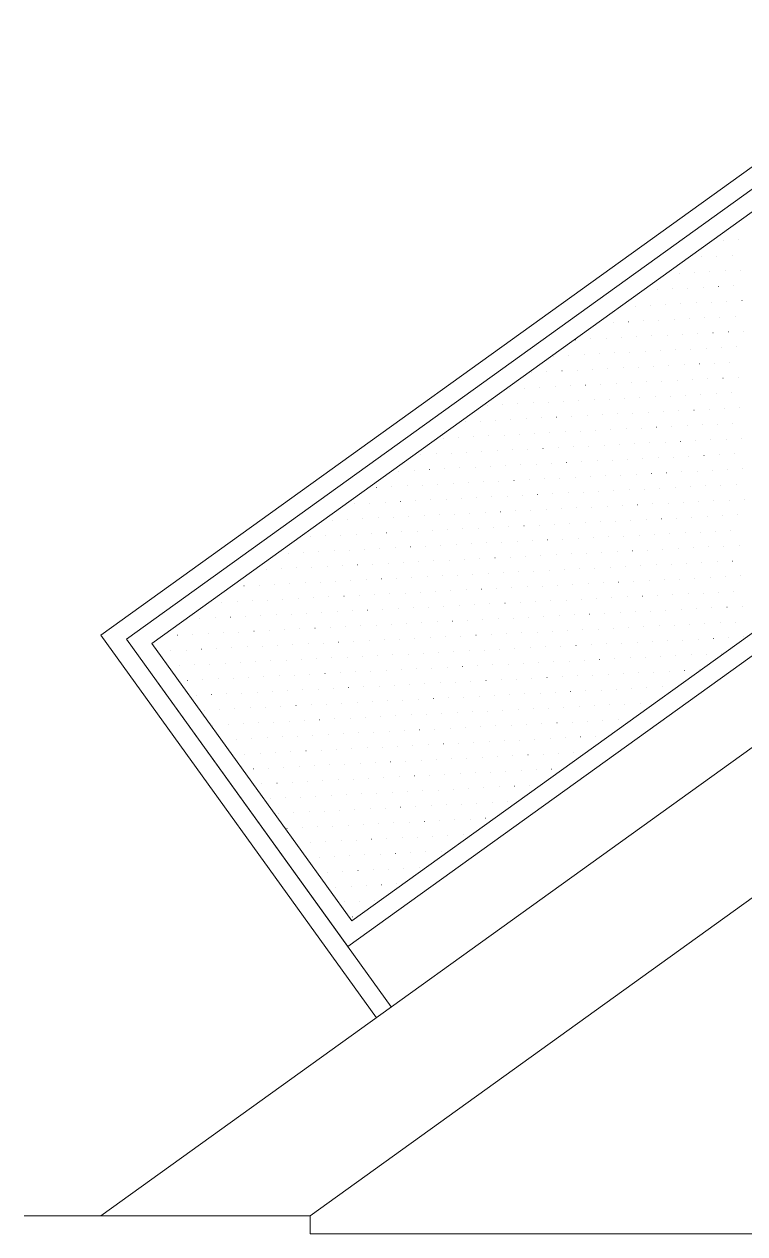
# Model space of a CAD drawing. Header units: centimetres. Extents: x -16179 to 12840, y -10704 to 3856.
# Drawn here: x 4651.5 to 4769.4, y -10021 to -9823 of the extents above; entities that cross this region are included whole.
import ezdxf

# ---------------------------------------------------------------- set-up
doc = ezdxf.new("R2010")
doc.units = ezdxf.units.CM
doc.header["$MEASUREMENT"] = 0
doc.layers.add('AA - pareti sezionate_Num_Penna__7_Num_Penna__7_Num_Penna__7_Num_Penna__7_Num_Penna__7_Num_Penna__7_Num_Penna__7_Num_Penna__7_Num_Penna__7_Num_Penna__7', color=7, linetype='Continuous', lineweight=18)
doc.layers.add('AA- arredo_Num_Penna__8_Num_Penna__8_Num_Penna__8_Num_Penna__8_Num_Penna__8_Num_Penna__8_Num_Penna__8_Num_Penna__8_Num_Penna__8_Num_Penna__8', color=8, linetype='Continuous', lineweight=18)

msp = doc.modelspace()

# ---------------------------------------------------------------- linework, layer by layer
at = {"layer": 'AA - pareti sezionate_Num_Penna__7_Num_Penna__7_Num_Penna__7_Num_Penna__7_Num_Penna__7_Num_Penna__7_Num_Penna__7_Num_Penna__7_Num_Penna__7_Num_Penna__7', "color": 7, "linetype": 'Continuous', "lineweight": 18}
for p, q in [((4698.25, -10018.08), (4651.48, -10018.08)), ((4698.25, -10018.08), (4698.25, -10021.02)), ((4698.25, -10021.02), (5014.02, -10021.02))]:
    msp.add_line(p, q, dxfattribs=at)
at = {"layer": 'AA- arredo_Num_Penna__8_Num_Penna__8_Num_Penna__8_Num_Penna__8_Num_Penna__8_Num_Penna__8_Num_Penna__8_Num_Penna__8_Num_Penna__8_Num_Penna__8', "color": 8, "linetype": 'Continuous', "lineweight": 18}
for p, q in [((5014.02, -9766.08), (4664.02, -10018.08)), ((4882.02, -9766.08), (4664.02, -9922.98)), ((4887.16, -9766.08), (4668.21, -9923.66)), ((5014.02, -9790.73), (4698.25, -10018.08)), ((4808.09, -9822.99), (4668.21, -9923.66)), ((4807.41, -9827.17), (4672.39, -9924.35)), ((4765.92, -9858.37), (4765.92, -9858.37)), ((4768.41, -9858.25), (4768.42, -9858.25)), ((4762.3, -9861.06), (4762.3, -9861.06)), ((4764.8, -9860.93), (4764.8, -9860.93)), ((4767.29, -9860.81), (4767.3, -9860.81)), ((4758.68, -9863.75), (4758.69, -9863.75)), ((4761.18, -9863.62), (4761.18, -9863.62)), ((4763.67, -9863.49), (4763.68, -9863.49)), ((4766.17, -9863.37), (4766.18, -9863.37)), ((4768.67, -9863.24), (4768.67, -9863.24)), ((4755.06, -9866.44), (4755.07, -9866.44)), ((4757.56, -9866.31), (4757.57, -9866.31)), ((4760.06, -9866.18), (4760.06, -9866.18)), ((4762.55, -9866.05), (4762.56, -9866.05)), ((4765.05, -9865.93), (4765.06, -9865.93)), ((4767.55, -9865.8), (4767.55, -9865.8)), ((4763.93, -9868.49), (4763.93, -9868.49)), ((4766.43, -9868.36), (4766.43, -9868.36)), ((4768.92, -9868.23), (4768.93, -9868.23)), ((4748.95, -9869.25), (4748.95, -9869.25)), ((4751.45, -9869.12), (4751.45, -9869.12)), ((4753.94, -9869), (4753.95, -9869)), ((4756.44, -9868.87), (4756.44, -9868.87)), ((4758.94, -9868.74), (4758.94, -9868.74)), ((4761.43, -9868.61), (4761.44, -9868.61)), ((4745.33, -9871.94), (4745.34, -9871.94)), ((4747.83, -9871.81), (4747.83, -9871.81)), ((4750.32, -9871.68), (4750.33, -9871.68)), ((4752.82, -9871.56), (4752.83, -9871.56)), ((4755.32, -9871.43), (4755.32, -9871.43)), ((4757.81, -9871.3), (4757.82, -9871.3)), ((4760.31, -9871.17), (4760.32, -9871.17)), ((4762.81, -9871.05), (4762.81, -9871.05)), ((4765.3, -9870.92), (4765.31, -9870.92)), ((4767.8, -9870.79), (4767.81, -9870.79)), ((4704.42, -9973.99), (4844.31, -9873.31)), ((4705.11, -9969.8), (4840.12, -9872.62)), ((4744.21, -9874.5), (4744.21, -9874.5)), ((4746.71, -9874.37), (4746.71, -9874.37)), ((4749.2, -9874.24), (4749.21, -9874.24)), ((4751.7, -9874.12), (4751.7, -9874.12)), ((4754.2, -9873.99), (4754.2, -9873.99)), ((4756.69, -9873.86), (4756.7, -9873.86)), ((4759.19, -9873.73), (4759.2, -9873.73)), ((4761.69, -9873.61), (4761.69, -9873.61)), ((4764.18, -9873.48), (4764.19, -9873.48)), ((4766.68, -9873.35), (4766.69, -9873.35)), ((4769.18, -9873.23), (4769.18, -9873.23)), ((4741.71, -9874.63), (4741.72, -9874.63)), ((4755.57, -9876.42), (4755.58, -9876.42)), ((4758.07, -9876.3), (4758.07, -9876.3)), ((4760.57, -9876.17), (4760.57, -9876.17)), ((4763.06, -9876.04), (4763.07, -9876.04)), ((4765.56, -9875.91), (4765.56, -9875.91)), ((4768.06, -9875.79), (4768.06, -9875.79)), ((4738.09, -9877.31), (4738.1, -9877.31)), ((4740.59, -9877.19), (4740.6, -9877.19)), ((4743.09, -9877.06), (4743.09, -9877.06)), ((4745.59, -9876.93), (4745.59, -9876.93)), ((4748.08, -9876.8), (4748.09, -9876.8)), ((4750.58, -9876.68), (4750.58, -9876.68)), ((4753.08, -9876.55), (4753.08, -9876.55)), ((4766.93, -9878.35), (4766.94, -9878.35)), ((4734.48, -9880), (4734.48, -9880)), ((4736.97, -9879.87), (4736.98, -9879.87)), ((4739.47, -9879.75), (4739.48, -9879.75)), ((4741.97, -9879.62), (4741.97, -9879.62)), ((4744.46, -9879.49), (4744.47, -9879.49)), ((4746.96, -9879.36), (4746.97, -9879.36)), ((4749.46, -9879.24), (4749.46, -9879.24)), ((4751.95, -9879.11), (4751.96, -9879.11)), ((4754.45, -9878.98), (4754.46, -9878.98)), ((4756.95, -9878.86), (4756.95, -9878.86)), ((4759.44, -9878.73), (4759.45, -9878.73)), ((4761.94, -9878.6), (4761.95, -9878.6)), ((4764.44, -9878.47), (4764.44, -9878.47)), ((4738.35, -9882.31), (4738.35, -9882.31)), ((4740.85, -9882.18), (4740.85, -9882.18)), ((4743.34, -9882.05), (4743.35, -9882.05)), ((4745.84, -9881.92), (4745.84, -9881.92)), ((4748.34, -9881.8), (4748.34, -9881.8)), ((4750.83, -9881.67), (4750.84, -9881.67)), ((4753.33, -9881.54), (4753.33, -9881.54)), ((4755.83, -9881.42), (4755.83, -9881.42)), ((4758.32, -9881.29), (4758.33, -9881.29)), ((4760.82, -9881.16), (4760.83, -9881.16)), ((4763.32, -9881.03), (4763.32, -9881.03)), ((4765.81, -9880.91), (4765.82, -9880.91)), ((4768.31, -9880.78), (4768.32, -9880.78)), ((4730.86, -9882.69), (4730.86, -9882.69)), ((4733.36, -9882.56), (4733.36, -9882.56)), ((4735.85, -9882.43), (4735.86, -9882.43)), ((4747.22, -9884.36), (4747.22, -9884.36)), ((4749.71, -9884.23), (4749.72, -9884.23)), ((4752.21, -9884.1), (4752.21, -9884.1)), ((4754.71, -9883.98), (4754.71, -9883.98)), ((4757.2, -9883.85), (4757.21, -9883.85)), ((4759.7, -9883.72), (4759.7, -9883.72)), ((4762.2, -9883.59), (4762.2, -9883.59)), ((4764.69, -9883.47), (4764.7, -9883.47)), ((4767.19, -9883.34), (4767.19, -9883.34)), ((4727.24, -9885.38), (4727.25, -9885.38)), ((4729.74, -9885.25), (4729.74, -9885.25)), ((4732.23, -9885.12), (4732.24, -9885.12)), ((4734.73, -9884.99), (4734.74, -9884.99)), ((4737.23, -9884.87), (4737.23, -9884.87)), ((4739.73, -9884.74), (4739.73, -9884.74)), ((4742.22, -9884.61), (4742.23, -9884.61)), ((4744.72, -9884.49), (4744.72, -9884.49)), ((4758.58, -9886.28), (4758.58, -9886.28)), ((4761.07, -9886.16), (4761.08, -9886.16)), ((4763.57, -9886.03), (4763.58, -9886.03)), ((4766.07, -9885.9), (4766.07, -9885.9)), ((4768.56, -9885.77), (4768.57, -9885.77)), ((4723.62, -9888.06), (4723.63, -9888.06)), ((4726.12, -9887.94), (4726.13, -9887.94)), ((4728.62, -9887.81), (4728.62, -9887.81)), ((4731.11, -9887.68), (4731.12, -9887.68)), ((4733.61, -9887.55), (4733.62, -9887.55)), ((4736.11, -9887.43), (4736.11, -9887.43)), ((4738.6, -9887.3), (4738.61, -9887.3)), ((4741.1, -9887.17), (4741.11, -9887.17)), ((4743.6, -9887.05), (4743.6, -9887.05)), ((4746.09, -9886.92), (4746.1, -9886.92)), ((4748.59, -9886.79), (4748.6, -9886.79)), ((4751.09, -9886.66), (4751.09, -9886.66)), ((4753.58, -9886.54), (4753.59, -9886.54)), ((4756.08, -9886.41), (4756.09, -9886.41)), ((4767.44, -9888.33), (4767.45, -9888.33)), ((4729.99, -9890.24), (4730, -9890.24)), ((4732.49, -9890.11), (4732.49, -9890.11)), ((4734.99, -9889.99), (4734.99, -9889.99)), ((4737.48, -9889.86), (4737.49, -9889.86)), ((4739.98, -9889.73), (4739.98, -9889.73)), ((4742.48, -9889.61), (4742.48, -9889.61)), ((4744.97, -9889.48), (4744.98, -9889.48)), ((4747.47, -9889.35), (4747.47, -9889.35)), ((4749.97, -9889.22), (4749.97, -9889.22)), ((4752.46, -9889.1), (4752.47, -9889.1)), ((4754.96, -9888.97), (4754.97, -9888.97)), ((4757.46, -9888.84), (4757.46, -9888.84)), ((4759.95, -9888.72), (4759.96, -9888.72)), ((4762.45, -9888.59), (4762.46, -9888.59)), ((4764.95, -9888.46), (4764.95, -9888.46)), ((4720.01, -9890.75), (4720.01, -9890.75)), ((4722.5, -9890.62), (4722.51, -9890.62)), ((4725, -9890.5), (4725, -9890.5)), ((4727.5, -9890.37), (4727.5, -9890.37)), ((4738.86, -9892.29), (4738.86, -9892.29)), ((4741.36, -9892.17), (4741.36, -9892.17)), ((4743.85, -9892.04), (4743.86, -9892.04)), ((4746.35, -9891.91), (4746.35, -9891.91)), ((4748.85, -9891.78), (4748.85, -9891.78)), ((4751.34, -9891.66), (4751.35, -9891.66)), ((4753.84, -9891.53), (4753.84, -9891.53)), ((4756.34, -9891.4), (4756.34, -9891.4)), ((4758.83, -9891.28), (4758.84, -9891.28)), ((4761.33, -9891.15), (4761.33, -9891.15)), ((4763.83, -9891.02), (4763.83, -9891.02)), ((4766.32, -9890.89), (4766.33, -9890.89)), ((4768.82, -9890.77), (4768.82, -9890.77)), ((4716.39, -9893.44), (4716.39, -9893.44)), ((4718.88, -9893.31), (4718.89, -9893.31)), ((4721.38, -9893.18), (4721.39, -9893.18)), ((4723.88, -9893.06), (4723.88, -9893.06)), ((4726.37, -9892.93), (4726.38, -9892.93)), ((4728.87, -9892.8), (4728.88, -9892.8)), ((4731.37, -9892.68), (4731.37, -9892.68)), ((4733.86, -9892.55), (4733.87, -9892.55)), ((4736.36, -9892.42), (4736.37, -9892.42)), ((4750.22, -9894.22), (4750.23, -9894.22)), ((4752.72, -9894.09), (4752.72, -9894.09)), ((4755.21, -9893.96), (4755.22, -9893.96)), ((4757.71, -9893.84), (4757.72, -9893.84)), ((4760.21, -9893.71), (4760.21, -9893.71)), ((4762.7, -9893.58), (4762.71, -9893.58)), ((4765.2, -9893.45), (4765.21, -9893.45)), ((4767.7, -9893.33), (4767.7, -9893.33)), ((4712.77, -9896.13), (4712.77, -9896.13)), ((4715.27, -9896), (4715.27, -9896)), ((4717.76, -9895.87), (4717.77, -9895.87)), ((4720.26, -9895.74), (4720.26, -9895.74)), ((4722.76, -9895.62), (4722.76, -9895.62)), ((4725.25, -9895.49), (4725.26, -9895.49)), ((4727.75, -9895.36), (4727.76, -9895.36)), ((4730.25, -9895.24), (4730.25, -9895.24)), ((4732.74, -9895.11), (4732.75, -9895.11)), ((4735.24, -9894.98), (4735.25, -9894.98)), ((4737.74, -9894.85), (4737.74, -9894.85)), ((4740.23, -9894.73), (4740.24, -9894.73)), ((4742.73, -9894.6), (4742.74, -9894.6)), ((4745.23, -9894.47), (4745.23, -9894.47)), ((4747.72, -9894.35), (4747.73, -9894.35)), ((4759.09, -9896.27), (4759.09, -9896.27)), ((4761.58, -9896.14), (4761.59, -9896.14)), ((4764.08, -9896.02), (4764.09, -9896.02)), ((4766.58, -9895.89), (4766.58, -9895.89)), ((4769.07, -9895.76), (4769.08, -9895.76)), ((4721.64, -9898.18), (4721.64, -9898.18)), ((4724.13, -9898.05), (4724.14, -9898.05)), ((4726.63, -9897.92), (4726.63, -9897.92)), ((4729.13, -9897.8), (4729.13, -9897.8)), ((4731.62, -9897.67), (4731.63, -9897.67)), ((4734.12, -9897.54), (4734.12, -9897.54)), ((4736.62, -9897.41), (4736.62, -9897.41)), ((4739.11, -9897.29), (4739.12, -9897.29)), ((4741.61, -9897.16), (4741.61, -9897.16)), ((4744.11, -9897.03), (4744.11, -9897.03)), ((4746.6, -9896.91), (4746.61, -9896.91)), ((4749.1, -9896.78), (4749.1, -9896.78)), ((4751.6, -9896.65), (4751.6, -9896.65)), ((4754.09, -9896.52), (4754.1, -9896.52)), ((4756.59, -9896.4), (4756.6, -9896.4)), ((4709.15, -9898.81), (4709.16, -9898.81)), ((4711.65, -9898.69), (4711.65, -9898.69)), ((4714.15, -9898.56), (4714.15, -9898.56)), ((4716.64, -9898.43), (4716.65, -9898.43)), ((4719.14, -9898.3), (4719.14, -9898.3)), ((4730.5, -9900.23), (4730.51, -9900.23)), ((4733, -9900.1), (4733, -9900.1)), ((4735.49, -9899.97), (4735.5, -9899.97)), ((4737.99, -9899.85), (4738, -9899.85)), ((4740.49, -9899.72), (4740.49, -9899.72)), ((4742.99, -9899.59), (4742.99, -9899.59)), ((4745.48, -9899.47), (4745.49, -9899.47)), ((4747.98, -9899.34), (4747.98, -9899.34)), ((4750.48, -9899.21), (4750.48, -9899.21)), ((4752.97, -9899.08), (4752.98, -9899.08)), ((4755.47, -9898.96), (4755.47, -9898.96)), ((4757.97, -9898.83), (4757.97, -9898.83)), ((4760.46, -9898.7), (4760.47, -9898.7)), ((4762.96, -9898.58), (4762.96, -9898.58)), ((4765.46, -9898.45), (4765.46, -9898.45)), ((4767.95, -9898.32), (4767.96, -9898.32)), ((4705.53, -9901.5), (4705.54, -9901.5)), ((4708.03, -9901.37), (4708.04, -9901.37)), ((4710.53, -9901.25), (4710.53, -9901.25)), ((4713.02, -9901.12), (4713.03, -9901.12)), ((4715.52, -9900.99), (4715.53, -9900.99)), ((4718.02, -9900.87), (4718.02, -9900.87)), ((4720.51, -9900.74), (4720.52, -9900.74)), ((4723.01, -9900.61), (4723.02, -9900.61)), ((4725.51, -9900.48), (4725.51, -9900.48)), ((4728, -9900.36), (4728.01, -9900.36)), ((4741.86, -9902.15), (4741.87, -9902.15)), ((4744.36, -9902.03), (4744.37, -9902.03)), ((4746.86, -9901.9), (4746.86, -9901.9)), ((4749.35, -9901.77), (4749.36, -9901.77)), ((4751.85, -9901.64), (4751.86, -9901.64)), ((4754.35, -9901.52), (4754.35, -9901.52)), ((4756.84, -9901.39), (4756.85, -9901.39)), ((4759.34, -9901.26), (4759.35, -9901.26)), ((4761.84, -9901.14), (4761.84, -9901.14)), ((4764.33, -9901.01), (4764.34, -9901.01)), ((4766.83, -9900.88), (4766.84, -9900.88)), ((4769.33, -9900.75), (4769.33, -9900.75)), ((4701.92, -9904.19), (4701.92, -9904.19)), ((4704.41, -9904.06), (4704.42, -9904.06)), ((4706.91, -9903.93), (4706.91, -9903.93)), ((4709.41, -9903.81), (4709.41, -9903.81)), ((4711.9, -9903.68), (4711.91, -9903.68)), ((4714.4, -9903.55), (4714.4, -9903.55)), ((4716.9, -9903.43), (4716.9, -9903.43)), ((4719.39, -9903.3), (4719.4, -9903.3)), ((4721.89, -9903.17), (4721.89, -9903.17)), ((4724.39, -9903.04), (4724.39, -9903.04)), ((4726.88, -9902.92), (4726.89, -9902.92)), ((4729.38, -9902.79), (4729.39, -9902.79)), ((4731.88, -9902.66), (4731.88, -9902.66)), ((4734.37, -9902.54), (4734.38, -9902.54)), ((4736.87, -9902.41), (4736.88, -9902.41)), ((4739.37, -9902.28), (4739.37, -9902.28)), ((4750.73, -9904.21), (4750.73, -9904.21)), ((4753.23, -9904.08), (4753.23, -9904.08)), ((4755.72, -9903.95), (4755.73, -9903.95)), ((4758.22, -9903.82), (4758.23, -9903.82)), ((4760.72, -9903.7), (4760.72, -9903.7)), ((4763.21, -9903.57), (4763.22, -9903.57)), ((4765.71, -9903.44), (4765.72, -9903.44)), ((4768.21, -9903.31), (4768.21, -9903.31)), ((4713.28, -9906.11), (4713.28, -9906.11)), ((4715.78, -9905.99), (4715.78, -9905.99)), ((4718.27, -9905.86), (4718.28, -9905.86)), ((4720.77, -9905.73), (4720.77, -9905.73)), ((4723.27, -9905.6), (4723.27, -9905.6)), ((4725.76, -9905.48), (4725.77, -9905.48)), ((4728.26, -9905.35), (4728.26, -9905.35)), ((4730.76, -9905.22), (4730.76, -9905.22)), ((4733.25, -9905.1), (4733.26, -9905.1)), ((4735.75, -9904.97), (4735.75, -9904.97)), ((4738.25, -9904.84), (4738.25, -9904.84)), ((4740.74, -9904.71), (4740.75, -9904.71)), ((4743.24, -9904.59), (4743.24, -9904.59)), ((4745.74, -9904.46), (4745.74, -9904.46)), ((4748.23, -9904.33), (4748.24, -9904.33)), ((4762.09, -9906.13), (4762.1, -9906.13)), ((4764.59, -9906), (4764.59, -9906)), ((4767.09, -9905.87), (4767.09, -9905.87)), ((4698.3, -9906.88), (4698.3, -9906.88)), ((4700.79, -9906.75), (4700.8, -9906.75)), ((4703.29, -9906.62), (4703.3, -9906.62)), ((4705.79, -9906.49), (4705.79, -9906.49)), ((4708.28, -9906.37), (4708.29, -9906.37)), ((4710.78, -9906.24), (4710.79, -9906.24)), ((4722.14, -9908.16), (4722.15, -9908.16)), ((4724.64, -9908.04), (4724.65, -9908.04)), ((4727.14, -9907.91), (4727.14, -9907.91)), ((4729.63, -9907.78), (4729.64, -9907.78)), ((4732.13, -9907.66), (4732.14, -9907.66)), ((4734.63, -9907.53), (4734.63, -9907.53)), ((4737.12, -9907.4), (4737.13, -9907.4)), ((4739.62, -9907.27), (4739.63, -9907.27)), ((4742.12, -9907.15), (4742.12, -9907.15)), ((4744.62, -9907.02), (4744.62, -9907.02)), ((4747.11, -9906.89), (4747.12, -9906.89)), ((4749.61, -9906.77), (4749.61, -9906.77)), ((4752.11, -9906.64), (4752.11, -9906.64)), ((4754.6, -9906.51), (4754.61, -9906.51)), ((4757.1, -9906.38), (4757.1, -9906.38)), ((4759.6, -9906.26), (4759.6, -9906.26)), ((4694.68, -9909.56), (4694.68, -9909.56)), ((4697.18, -9909.44), (4697.18, -9909.44)), ((4699.67, -9909.31), (4699.68, -9909.31)), ((4702.17, -9909.18), (4702.18, -9909.18)), ((4704.67, -9909.06), (4704.67, -9909.06)), ((4707.16, -9908.93), (4707.17, -9908.93)), ((4709.66, -9908.8), (4709.67, -9908.8)), ((4712.16, -9908.67), (4712.16, -9908.67)), ((4714.65, -9908.55), (4714.66, -9908.55)), ((4717.15, -9908.42), (4717.16, -9908.42)), ((4719.65, -9908.29), (4719.65, -9908.29)), ((4733.51, -9910.09), (4733.51, -9910.09)), ((4736, -9909.96), (4736.01, -9909.96)), ((4738.5, -9909.83), (4738.51, -9909.83)), ((4741, -9909.71), (4741, -9909.71)), ((4743.49, -9909.58), (4743.5, -9909.58)), ((4745.99, -9909.45), (4746, -9909.45)), ((4748.49, -9909.33), (4748.49, -9909.33)), ((4750.98, -9909.2), (4750.99, -9909.2)), ((4753.48, -9909.07), (4753.49, -9909.07)), ((4755.98, -9908.94), (4755.98, -9908.94)), ((4758.47, -9908.82), (4758.48, -9908.82)), ((4760.97, -9908.69), (4760.98, -9908.69)), ((4763.47, -9908.56), (4763.47, -9908.56)), ((4765.96, -9908.44), (4765.97, -9908.44)), ((4768.46, -9908.31), (4768.47, -9908.31)), ((4693.56, -9912.12), (4693.56, -9912.12)), ((4696.06, -9912), (4696.06, -9912)), ((4698.55, -9911.87), (4698.56, -9911.87)), ((4701.05, -9911.74), (4701.05, -9911.74)), ((4703.55, -9911.62), (4703.55, -9911.62)), ((4706.04, -9911.49), (4706.05, -9911.49)), ((4708.54, -9911.36), (4708.54, -9911.36)), ((4711.04, -9911.23), (4711.04, -9911.23)), ((4713.53, -9911.11), (4713.54, -9911.11)), ((4716.03, -9910.98), (4716.03, -9910.98)), ((4718.53, -9910.85), (4718.53, -9910.85)), ((4721.02, -9910.73), (4721.03, -9910.73)), ((4723.52, -9910.6), (4723.52, -9910.6)), ((4726.02, -9910.47), (4726.02, -9910.47)), ((4728.51, -9910.34), (4728.52, -9910.34)), ((4731.01, -9910.22), (4731.02, -9910.22)), ((4744.87, -9912.01), (4744.87, -9912.01)), ((4747.37, -9911.89), (4747.37, -9911.89)), ((4749.86, -9911.76), (4749.87, -9911.76)), ((4752.36, -9911.63), (4752.36, -9911.63)), ((4754.86, -9911.5), (4754.86, -9911.5)), ((4757.35, -9911.38), (4757.36, -9911.38)), ((4759.85, -9911.25), (4759.86, -9911.25)), ((4762.35, -9911.12), (4762.35, -9911.12)), ((4764.84, -9911), (4764.85, -9911)), ((4767.34, -9910.87), (4767.35, -9910.87)), ((4691.06, -9912.25), (4691.07, -9912.25)), ((4704.92, -9914.05), (4704.93, -9914.05)), ((4707.42, -9913.92), (4707.42, -9913.92)), ((4709.91, -9913.79), (4709.92, -9913.79)), ((4712.41, -9913.67), (4712.42, -9913.67)), ((4714.91, -9913.54), (4714.91, -9913.54)), ((4717.41, -9913.41), (4717.41, -9913.41)), ((4719.9, -9913.29), (4719.91, -9913.29)), ((4722.4, -9913.16), (4722.4, -9913.16)), ((4724.9, -9913.03), (4724.9, -9913.03)), ((4727.39, -9912.9), (4727.4, -9912.9)), ((4729.89, -9912.78), (4729.89, -9912.78)), ((4732.39, -9912.65), (4732.39, -9912.65)), ((4734.88, -9912.52), (4734.89, -9912.52)), ((4737.38, -9912.4), (4737.38, -9912.4)), ((4739.88, -9912.27), (4739.88, -9912.27)), ((4742.37, -9912.14), (4742.38, -9912.14)), ((4753.74, -9914.06), (4753.74, -9914.06)), ((4756.23, -9913.94), (4756.24, -9913.94)), ((4758.73, -9913.81), (4758.73, -9913.81)), ((4761.23, -9913.68), (4761.23, -9913.68)), ((4763.72, -9913.56), (4763.73, -9913.56)), ((4766.22, -9913.43), (4766.22, -9913.43)), ((4768.72, -9913.3), (4768.72, -9913.3)), ((4687.44, -9914.94), (4687.45, -9914.94)), ((4689.94, -9914.81), (4689.95, -9914.81)), ((4692.44, -9914.68), (4692.44, -9914.68)), ((4694.93, -9914.56), (4694.94, -9914.56)), ((4697.43, -9914.43), (4697.44, -9914.43)), ((4699.93, -9914.3), (4699.93, -9914.3)), ((4702.42, -9914.18), (4702.43, -9914.18)), ((4716.28, -9915.97), (4716.29, -9915.97)), ((4718.78, -9915.85), (4718.79, -9915.85)), ((4721.28, -9915.72), (4721.28, -9915.72)), ((4723.77, -9915.59), (4723.78, -9915.59)), ((4726.27, -9915.46), (4726.28, -9915.46)), ((4728.77, -9915.34), (4728.77, -9915.34)), ((4731.26, -9915.21), (4731.27, -9915.21)), ((4733.76, -9915.08), (4733.77, -9915.08)), ((4736.26, -9914.96), (4736.26, -9914.96)), ((4738.75, -9914.83), (4738.76, -9914.83)), ((4741.25, -9914.7), (4741.26, -9914.7)), ((4743.75, -9914.57), (4743.75, -9914.57)), ((4746.25, -9914.45), (4746.25, -9914.45)), ((4748.74, -9914.32), (4748.75, -9914.32)), ((4751.24, -9914.19), (4751.24, -9914.19)), ((4765.1, -9915.99), (4765.1, -9915.99)), ((4767.59, -9915.86), (4767.6, -9915.86)), ((4683.83, -9917.63), (4683.83, -9917.63)), ((4686.32, -9917.5), (4686.33, -9917.5)), ((4688.82, -9917.37), (4688.82, -9917.37)), ((4691.32, -9917.25), (4691.32, -9917.25)), ((4693.81, -9917.12), (4693.82, -9917.12)), ((4696.31, -9916.99), (4696.31, -9916.99)), ((4698.81, -9916.86), (4698.81, -9916.86)), ((4701.3, -9916.74), (4701.31, -9916.74)), ((4703.8, -9916.61), (4703.81, -9916.61)), ((4706.3, -9916.48), (4706.3, -9916.48)), ((4708.79, -9916.35), (4708.8, -9916.35)), ((4711.29, -9916.23), (4711.3, -9916.23)), ((4713.79, -9916.1), (4713.79, -9916.1)), ((4725.15, -9918.02), (4725.15, -9918.02)), ((4727.65, -9917.9), (4727.65, -9917.9)), ((4730.14, -9917.77), (4730.15, -9917.77)), ((4732.64, -9917.64), (4732.65, -9917.64)), ((4735.14, -9917.52), (4735.14, -9917.52)), ((4737.63, -9917.39), (4737.64, -9917.39)), ((4740.13, -9917.26), (4740.14, -9917.26)), ((4742.63, -9917.13), (4742.63, -9917.13)), ((4745.12, -9917.01), (4745.13, -9917.01)), ((4747.62, -9916.88), (4747.63, -9916.88)), ((4750.12, -9916.75), (4750.12, -9916.75)), ((4752.61, -9916.63), (4752.62, -9916.63)), ((4755.11, -9916.5), (4755.12, -9916.5)), ((4757.61, -9916.37), (4757.61, -9916.37)), ((4760.1, -9916.24), (4760.11, -9916.24)), ((4762.6, -9916.12), (4762.61, -9916.12)), ((4687.7, -9919.93), (4687.7, -9919.93)), ((4690.2, -9919.81), (4690.2, -9919.81)), ((4692.69, -9919.68), (4692.7, -9919.68)), ((4695.19, -9919.55), (4695.19, -9919.55)), ((4697.69, -9919.42), (4697.69, -9919.42)), ((4700.18, -9919.3), (4700.19, -9919.3)), ((4702.68, -9919.17), (4702.68, -9919.17)), ((4705.18, -9919.04), (4705.18, -9919.04)), ((4707.67, -9918.92), (4707.68, -9918.92)), ((4710.17, -9918.79), (4710.17, -9918.79)), ((4712.67, -9918.66), (4712.67, -9918.66)), ((4715.16, -9918.53), (4715.17, -9918.53)), ((4717.66, -9918.41), (4717.66, -9918.41)), ((4720.16, -9918.28), (4720.16, -9918.28)), ((4722.65, -9918.15), (4722.66, -9918.15)), ((4736.51, -9919.95), (4736.52, -9919.95)), ((4739.01, -9919.82), (4739.01, -9919.82)), ((4741.51, -9919.69), (4741.51, -9919.69)), ((4744, -9919.57), (4744.01, -9919.57)), ((4746.5, -9919.44), (4746.5, -9919.44)), ((4749, -9919.31), (4749, -9919.31)), ((4751.49, -9919.19), (4751.5, -9919.19)), ((4753.99, -9919.06), (4753.99, -9919.06)), ((4756.49, -9918.93), (4756.49, -9918.93)), ((4758.98, -9918.8), (4758.99, -9918.8)), ((4761.48, -9918.68), (4761.49, -9918.68)), ((4763.98, -9918.55), (4763.98, -9918.55)), ((4766.47, -9918.42), (4766.48, -9918.42)), ((4768.97, -9918.3), (4768.98, -9918.3)), ((4680.21, -9920.31), (4680.21, -9920.31)), ((4682.7, -9920.19), (4682.71, -9920.19)), ((4685.2, -9920.06), (4685.21, -9920.06)), ((4696.56, -9921.98), (4696.57, -9921.98)), ((4699.06, -9921.86), (4699.07, -9921.86)), ((4701.56, -9921.73), (4701.56, -9921.73)), ((4704.05, -9921.6), (4704.06, -9921.6)), ((4706.55, -9921.48), (4706.56, -9921.48)), ((4709.05, -9921.35), (4709.05, -9921.35)), ((4711.54, -9921.22), (4711.55, -9921.22)), ((4714.04, -9921.09), (4714.05, -9921.09)), ((4716.54, -9920.97), (4716.54, -9920.97)), ((4719.04, -9920.84), (4719.04, -9920.84)), ((4721.53, -9920.71), (4721.54, -9920.71)), ((4724.03, -9920.58), (4724.03, -9920.58)), ((4726.53, -9920.46), (4726.53, -9920.46)), ((4729.02, -9920.33), (4729.03, -9920.33)), ((4731.52, -9920.2), (4731.52, -9920.2)), ((4734.02, -9920.08), (4734.02, -9920.08)), ((4745.38, -9922), (4745.38, -9922)), ((4747.88, -9921.87), (4747.88, -9921.87)), ((4750.37, -9921.75), (4750.38, -9921.75)), ((4752.87, -9921.62), (4752.87, -9921.62)), ((4755.37, -9921.49), (4755.37, -9921.49)), ((4757.86, -9921.36), (4757.87, -9921.36)), ((4760.36, -9921.24), (4760.36, -9921.24)), ((4762.86, -9921.11), (4762.86, -9921.11)), ((4765.35, -9920.98), (4765.36, -9920.98)), ((4767.85, -9920.86), (4767.85, -9920.86)), ((4664.02, -9922.98), (4709.11, -9985.63)), ((4668.21, -9923.66), (4704.42, -9973.99)), ((4668.21, -9923.66), (4711.54, -9983.87)), ((4674.09, -9923.13), (4674.1, -9923.13)), ((4676.59, -9923), (4676.6, -9923)), ((4679.09, -9922.87), (4679.09, -9922.87)), ((4681.58, -9922.75), (4681.59, -9922.75)), ((4684.08, -9922.62), (4684.09, -9922.62)), ((4686.58, -9922.49), (4686.58, -9922.49)), ((4689.07, -9922.37), (4689.08, -9922.37)), ((4691.57, -9922.24), (4691.58, -9922.24)), ((4694.07, -9922.11), (4694.07, -9922.11)), ((4707.93, -9923.91), (4707.93, -9923.91)), ((4710.42, -9923.78), (4710.43, -9923.78)), ((4712.92, -9923.65), (4712.93, -9923.65)), ((4715.42, -9923.53), (4715.42, -9923.53)), ((4717.91, -9923.4), (4717.92, -9923.4)), ((4720.41, -9923.27), (4720.42, -9923.27)), ((4722.91, -9923.15), (4722.91, -9923.15)), ((4725.4, -9923.02), (4725.41, -9923.02)), ((4727.9, -9922.89), (4727.91, -9922.89)), ((4730.4, -9922.76), (4730.4, -9922.76)), ((4732.89, -9922.64), (4732.9, -9922.64)), ((4735.39, -9922.51), (4735.4, -9922.51)), ((4737.89, -9922.38), (4737.89, -9922.38)), ((4740.38, -9922.25), (4740.39, -9922.25)), ((4742.88, -9922.13), (4742.89, -9922.13)), ((4756.74, -9923.92), (4756.75, -9923.92)), ((4759.24, -9923.8), (4759.24, -9923.8)), ((4761.73, -9923.67), (4761.74, -9923.67)), ((4764.23, -9923.54), (4764.24, -9923.54)), ((4766.73, -9923.42), (4766.73, -9923.42)), ((4769.22, -9923.29), (4769.23, -9923.29)), ((4672.39, -9924.35), (4705.11, -9969.8)), ((4675.47, -9925.56), (4675.47, -9925.56)), ((4677.97, -9925.44), (4677.97, -9925.44)), ((4680.46, -9925.31), (4680.47, -9925.31)), ((4682.96, -9925.18), (4682.96, -9925.18)), ((4685.46, -9925.05), (4685.46, -9925.05)), ((4687.95, -9924.93), (4687.96, -9924.93)), ((4690.45, -9924.8), (4690.45, -9924.8)), ((4692.95, -9924.67), (4692.95, -9924.67)), ((4695.44, -9924.54), (4695.45, -9924.54)), ((4697.94, -9924.42), (4697.95, -9924.42)), ((4700.44, -9924.29), (4700.44, -9924.29)), ((4702.93, -9924.16), (4702.94, -9924.16)), ((4705.43, -9924.04), (4705.44, -9924.04)), ((4716.79, -9925.96), (4716.8, -9925.96)), ((4719.29, -9925.83), (4719.29, -9925.83)), ((4721.79, -9925.71), (4721.79, -9925.71)), ((4724.28, -9925.58), (4724.29, -9925.58)), ((4726.78, -9925.45), (4726.78, -9925.45)), ((4729.28, -9925.32), (4729.28, -9925.32)), ((4731.77, -9925.2), (4731.78, -9925.2)), ((4734.27, -9925.07), (4734.28, -9925.07)), ((4736.77, -9924.94), (4736.77, -9924.94)), ((4739.26, -9924.82), (4739.27, -9924.82)), ((4741.76, -9924.69), (4741.77, -9924.69)), ((4744.26, -9924.56), (4744.26, -9924.56)), ((4746.75, -9924.43), (4746.76, -9924.43)), ((4749.25, -9924.31), (4749.26, -9924.31)), ((4751.75, -9924.18), (4751.75, -9924.18)), ((4754.24, -9924.05), (4754.25, -9924.05)), ((4765.61, -9925.98), (4765.61, -9925.98)), ((4679.34, -9927.87), (4679.35, -9927.87)), ((4681.84, -9927.74), (4681.84, -9927.74)), ((4684.34, -9927.61), (4684.34, -9927.61)), ((4686.83, -9927.49), (4686.84, -9927.49)), ((4689.33, -9927.36), (4689.33, -9927.36)), ((4691.83, -9927.23), (4691.83, -9927.23)), ((4694.32, -9927.11), (4694.33, -9927.11)), ((4696.82, -9926.98), (4696.82, -9926.98)), ((4699.32, -9926.85), (4699.32, -9926.85)), ((4701.81, -9926.72), (4701.82, -9926.72)), ((4704.31, -9926.6), (4704.31, -9926.6)), ((4706.81, -9926.47), (4706.81, -9926.47)), ((4709.3, -9926.34), (4709.31, -9926.34)), ((4711.8, -9926.21), (4711.8, -9926.21)), ((4714.3, -9926.09), (4714.3, -9926.09)), ((4728.16, -9927.88), (4728.16, -9927.88)), ((4730.65, -9927.76), (4730.66, -9927.76)), ((4733.15, -9927.63), (4733.15, -9927.63)), ((4735.65, -9927.5), (4735.65, -9927.5)), ((4738.14, -9927.38), (4738.15, -9927.38)), ((4740.64, -9927.25), (4740.64, -9927.25)), ((4743.14, -9927.12), (4743.14, -9927.12)), ((4745.63, -9926.99), (4745.64, -9926.99)), ((4748.13, -9926.87), (4748.13, -9926.87)), ((4750.63, -9926.74), (4750.63, -9926.74)), ((4753.12, -9926.61), (4753.13, -9926.61)), ((4755.62, -9926.49), (4755.62, -9926.49)), ((4758.12, -9926.36), (4758.12, -9926.36)), ((4760.61, -9926.23), (4760.62, -9926.23)), ((4763.11, -9926.1), (4763.12, -9926.1)), ((4676.84, -9928), (4676.85, -9928)), ((4688.21, -9929.92), (4688.21, -9929.92)), ((4690.7, -9929.79), (4690.71, -9929.79)), ((4693.2, -9929.67), (4693.21, -9929.67)), ((4695.7, -9929.54), (4695.7, -9929.54)), ((4698.19, -9929.41), (4698.2, -9929.41)), ((4700.69, -9929.28), (4700.7, -9929.28)), ((4703.19, -9929.16), (4703.19, -9929.16)), ((4705.68, -9929.03), (4705.69, -9929.03)), ((4708.18, -9928.9), (4708.19, -9928.9)), ((4710.68, -9928.77), (4710.68, -9928.77)), ((4713.18, -9928.65), (4713.18, -9928.65)), ((4715.67, -9928.52), (4715.68, -9928.52)), ((4718.17, -9928.39), (4718.17, -9928.39)), ((4720.67, -9928.27), (4720.67, -9928.27)), ((4723.16, -9928.14), (4723.17, -9928.14)), ((4725.66, -9928.01), (4725.66, -9928.01)), ((4737.02, -9929.94), (4737.03, -9929.94)), ((4739.52, -9929.81), (4739.52, -9929.81)), ((4742.01, -9929.68), (4742.02, -9929.68)), ((4744.51, -9929.55), (4744.52, -9929.55)), ((4747.01, -9929.43), (4747.01, -9929.43)), ((4749.51, -9929.3), (4749.51, -9929.3)), ((4752, -9929.17), (4752.01, -9929.17)), ((4754.5, -9929.05), (4754.5, -9929.05)), ((4757, -9928.92), (4757, -9928.92)), ((4759.49, -9928.79), (4759.5, -9928.79)), ((4761.99, -9928.66), (4761.99, -9928.66)), ((4678.22, -9930.43), (4678.23, -9930.43)), ((4680.72, -9930.3), (4680.72, -9930.3)), ((4683.21, -9930.17), (4683.22, -9930.17)), ((4685.71, -9930.05), (4685.72, -9930.05)), ((4699.57, -9931.84), (4699.58, -9931.84)), ((4702.07, -9931.72), (4702.07, -9931.72)), ((4704.56, -9931.59), (4704.57, -9931.59)), ((4707.06, -9931.46), (4707.07, -9931.46)), ((4709.56, -9931.34), (4709.56, -9931.34)), ((4712.05, -9931.21), (4712.06, -9931.21)), ((4714.55, -9931.08), (4714.56, -9931.08)), ((4717.05, -9930.95), (4717.05, -9930.95)), ((4719.54, -9930.83), (4719.55, -9930.83)), ((4722.04, -9930.7), (4722.05, -9930.7)), ((4724.54, -9930.57), (4724.54, -9930.57)), ((4727.03, -9930.44), (4727.04, -9930.44)), ((4729.53, -9930.32), (4729.54, -9930.32)), ((4732.03, -9930.19), (4732.03, -9930.19)), ((4734.52, -9930.06), (4734.53, -9930.06)), ((4748.38, -9931.86), (4748.39, -9931.86)), ((4750.88, -9931.73), (4750.89, -9931.73)), ((4753.38, -9931.61), (4753.38, -9931.61)), ((4755.87, -9931.48), (4755.88, -9931.48)), ((4758.37, -9931.35), (4758.38, -9931.35)), ((4679.6, -9932.86), (4679.6, -9932.86)), ((4682.09, -9932.73), (4682.1, -9932.73)), ((4684.59, -9932.61), (4684.59, -9932.61)), ((4687.09, -9932.48), (4687.09, -9932.48)), ((4689.58, -9932.35), (4689.59, -9932.35)), ((4692.08, -9932.23), (4692.08, -9932.23)), ((4694.58, -9932.1), (4694.58, -9932.1)), ((4697.07, -9931.97), (4697.08, -9931.97)), ((4708.44, -9933.9), (4708.44, -9933.9)), ((4710.93, -9933.77), (4710.94, -9933.77)), ((4713.43, -9933.64), (4713.43, -9933.64)), ((4715.93, -9933.51), (4715.93, -9933.51)), ((4718.42, -9933.39), (4718.43, -9933.39)), ((4720.92, -9933.26), (4720.92, -9933.26)), ((4723.42, -9933.13), (4723.42, -9933.13)), ((4725.91, -9933.01), (4725.92, -9933.01)), ((4728.41, -9932.88), (4728.42, -9932.88)), ((4730.91, -9932.75), (4730.91, -9932.75)), ((4733.4, -9932.62), (4733.41, -9932.62)), ((4735.9, -9932.5), (4735.91, -9932.5)), ((4738.4, -9932.37), (4738.4, -9932.37)), ((4740.89, -9932.24), (4740.9, -9932.24)), ((4743.39, -9932.11), (4743.4, -9932.11)), ((4745.89, -9931.99), (4745.89, -9931.99)), ((4680.97, -9935.3), (4680.98, -9935.3)), ((4683.47, -9935.17), (4683.47, -9935.17)), ((4685.97, -9935.04), (4685.97, -9935.04)), ((4688.46, -9934.91), (4688.47, -9934.91)), ((4690.96, -9934.79), (4690.96, -9934.79)), ((4693.46, -9934.66), (4693.46, -9934.66)), ((4695.95, -9934.53), (4695.96, -9934.53)), ((4698.45, -9934.4), (4698.45, -9934.4)), ((4700.95, -9934.28), (4700.95, -9934.28)), ((4703.44, -9934.15), (4703.45, -9934.15)), ((4705.94, -9934.02), (4705.94, -9934.02)), ((4719.8, -9935.82), (4719.8, -9935.82)), ((4722.3, -9935.69), (4722.3, -9935.69)), ((4724.79, -9935.57), (4724.8, -9935.57)), ((4727.29, -9935.44), (4727.29, -9935.44)), ((4729.79, -9935.31), (4729.79, -9935.31)), ((4732.28, -9935.18), (4732.29, -9935.18)), ((4734.78, -9935.06), (4734.78, -9935.06)), ((4737.28, -9934.93), (4737.28, -9934.93)), ((4739.77, -9934.8), (4739.78, -9934.8)), ((4742.27, -9934.68), (4742.27, -9934.68)), ((4744.77, -9934.55), (4744.77, -9934.55)), ((4747.26, -9934.42), (4747.27, -9934.42)), ((4749.76, -9934.29), (4749.76, -9934.29)), ((4752.26, -9934.17), (4752.26, -9934.17)), ((4754.75, -9934.04), (4754.76, -9934.04)), ((4682.35, -9937.73), (4682.35, -9937.73)), ((4684.84, -9937.6), (4684.85, -9937.6)), ((4687.34, -9937.47), (4687.35, -9937.47)), ((4689.84, -9937.35), (4689.84, -9937.35)), ((4692.33, -9937.22), (4692.34, -9937.22)), ((4694.83, -9937.09), (4694.84, -9937.09)), ((4697.33, -9936.96), (4697.33, -9936.96)), ((4699.82, -9936.84), (4699.83, -9936.84)), ((4702.32, -9936.71), (4702.33, -9936.71)), ((4704.82, -9936.58), (4704.82, -9936.58)), ((4707.31, -9936.46), (4707.32, -9936.46)), ((4709.81, -9936.33), (4709.82, -9936.33)), ((4712.31, -9936.2), (4712.31, -9936.2)), ((4714.81, -9936.07), (4714.81, -9936.07)), ((4717.3, -9935.95), (4717.31, -9935.95)), ((4728.66, -9937.87), (4728.67, -9937.87)), ((4731.16, -9937.74), (4731.17, -9937.74)), ((4733.66, -9937.62), (4733.66, -9937.62)), ((4736.15, -9937.49), (4736.16, -9937.49)), ((4738.65, -9937.36), (4738.66, -9937.36)), ((4741.15, -9937.24), (4741.15, -9937.24)), ((4743.65, -9937.11), (4743.65, -9937.11)), ((4746.14, -9936.98), (4746.15, -9936.98)), ((4748.64, -9936.85), (4748.64, -9936.85)), ((4691.21, -9939.78), (4691.22, -9939.78)), ((4693.71, -9939.65), (4693.71, -9939.65)), ((4696.21, -9939.53), (4696.21, -9939.53)), ((4698.7, -9939.4), (4698.71, -9939.4)), ((4701.2, -9939.27), (4701.21, -9939.27)), ((4703.7, -9939.14), (4703.7, -9939.14)), ((4706.19, -9939.02), (4706.2, -9939.02)), ((4708.69, -9938.89), (4708.7, -9938.89)), ((4711.19, -9938.76), (4711.19, -9938.76)), ((4713.68, -9938.63), (4713.69, -9938.63)), ((4716.18, -9938.51), (4716.19, -9938.51)), ((4718.68, -9938.38), (4718.68, -9938.38)), ((4721.17, -9938.25), (4721.18, -9938.25)), ((4723.67, -9938.13), (4723.68, -9938.13)), ((4726.17, -9938), (4726.17, -9938)), ((4740.03, -9939.8), (4740.03, -9939.8)), ((4742.52, -9939.67), (4742.53, -9939.67)), ((4745.02, -9939.54), (4745.03, -9939.54)), ((4686.22, -9940.03), (4686.22, -9940.03)), ((4688.72, -9939.91), (4688.72, -9939.91)), ((4700.08, -9941.83), (4700.08, -9941.83)), ((4702.58, -9941.7), (4702.58, -9941.7)), ((4705.07, -9941.58), (4705.08, -9941.58)), ((4707.57, -9941.45), (4707.57, -9941.45)), ((4710.07, -9941.32), (4710.07, -9941.32)), ((4712.56, -9941.2), (4712.57, -9941.2)), ((4715.06, -9941.07), (4715.06, -9941.07)), ((4717.56, -9940.94), (4717.56, -9940.94)), ((4720.05, -9940.81), (4720.06, -9940.81)), ((4722.55, -9940.69), (4722.55, -9940.69)), ((4725.05, -9940.56), (4725.05, -9940.56)), ((4727.54, -9940.43), (4727.55, -9940.43)), ((4730.04, -9940.3), (4730.05, -9940.3)), ((4732.54, -9940.18), (4732.54, -9940.18)), ((4735.03, -9940.05), (4735.04, -9940.05)), ((4737.53, -9939.92), (4737.54, -9939.92)), ((4687.6, -9942.47), (4687.6, -9942.47)), ((4690.09, -9942.34), (4690.1, -9942.34)), ((4692.59, -9942.21), (4692.59, -9942.21)), ((4695.09, -9942.09), (4695.09, -9942.09)), ((4697.58, -9941.96), (4697.59, -9941.96)), ((4711.44, -9943.76), (4711.45, -9943.76)), ((4713.94, -9943.63), (4713.94, -9943.63)), ((4716.44, -9943.5), (4716.44, -9943.5)), ((4718.93, -9943.37), (4718.94, -9943.37)), ((4721.43, -9943.25), (4721.43, -9943.25)), ((4723.93, -9943.12), (4723.93, -9943.12)), ((4726.42, -9942.99), (4726.43, -9942.99)), ((4728.92, -9942.87), (4728.92, -9942.87)), ((4731.42, -9942.74), (4731.42, -9942.74)), ((4733.91, -9942.61), (4733.92, -9942.61)), ((4736.41, -9942.48), (4736.41, -9942.48)), ((4738.91, -9942.36), (4738.91, -9942.36)), ((4741.4, -9942.23), (4741.41, -9942.23)), ((4688.97, -9944.9), (4688.98, -9944.9)), ((4691.47, -9944.77), (4691.47, -9944.77)), ((4693.96, -9944.65), (4693.97, -9944.65)), ((4696.46, -9944.52), (4696.47, -9944.52)), ((4698.96, -9944.39), (4698.96, -9944.39)), ((4701.45, -9944.26), (4701.46, -9944.26)), ((4703.95, -9944.14), (4703.96, -9944.14)), ((4706.45, -9944.01), (4706.45, -9944.01)), ((4708.94, -9943.88), (4708.95, -9943.88)), ((4722.8, -9945.68), (4722.81, -9945.68)), ((4725.3, -9945.55), (4725.31, -9945.55)), ((4727.8, -9945.43), (4727.8, -9945.43)), ((4730.29, -9945.3), (4730.3, -9945.3)), ((4732.79, -9945.17), (4732.8, -9945.17)), ((4735.29, -9945.04), (4735.29, -9945.04)), ((4737.78, -9944.92), (4737.79, -9944.92)), ((4690.35, -9947.33), (4690.35, -9947.33)), ((4692.84, -9947.21), (4692.85, -9947.21)), ((4695.34, -9947.08), (4695.34, -9947.08)), ((4697.84, -9946.95), (4697.84, -9946.95)), ((4700.33, -9946.82), (4700.34, -9946.82)), ((4702.83, -9946.7), (4702.84, -9946.7)), ((4705.33, -9946.57), (4705.33, -9946.57)), ((4707.82, -9946.44), (4707.83, -9946.44)), ((4710.32, -9946.32), (4710.33, -9946.32)), ((4712.82, -9946.19), (4712.82, -9946.19)), ((4715.31, -9946.06), (4715.32, -9946.06)), ((4717.81, -9945.93), (4717.82, -9945.93)), ((4720.31, -9945.81), (4720.31, -9945.81)), ((4731.67, -9947.73), (4731.68, -9947.73)), ((4734.17, -9947.6), (4734.17, -9947.6)), ((4694.22, -9949.64), (4694.22, -9949.64)), ((4696.72, -9949.51), (4696.72, -9949.51)), ((4699.21, -9949.39), (4699.22, -9949.39)), ((4701.71, -9949.26), (4701.71, -9949.26)), ((4704.21, -9949.13), (4704.21, -9949.13)), ((4706.7, -9949), (4706.71, -9949)), ((4709.2, -9948.88), (4709.2, -9948.88)), ((4711.7, -9948.75), (4711.7, -9948.75)), ((4714.19, -9948.62), (4714.2, -9948.62)), ((4716.69, -9948.49), (4716.69, -9948.49)), ((4719.19, -9948.37), (4719.19, -9948.37)), ((4721.68, -9948.24), (4721.69, -9948.24)), ((4724.18, -9948.11), (4724.18, -9948.11)), ((4726.68, -9947.99), (4726.68, -9947.99)), ((4729.17, -9947.86), (4729.18, -9947.86)), ((4691.72, -9949.77), (4691.73, -9949.77)), ((4703.08, -9951.69), (4703.09, -9951.69)), ((4705.58, -9951.56), (4705.59, -9951.56)), ((4708.08, -9951.44), (4708.08, -9951.44)), ((4710.57, -9951.31), (4710.58, -9951.31)), ((4713.07, -9951.18), (4713.08, -9951.18)), ((4715.57, -9951.06), (4715.57, -9951.06)), ((4718.07, -9950.93), (4718.07, -9950.93)), ((4720.56, -9950.8), (4720.57, -9950.8)), ((4723.06, -9950.67), (4723.06, -9950.67)), ((4725.56, -9950.55), (4725.56, -9950.55)), ((4728.05, -9950.42), (4728.06, -9950.42)), ((4730.55, -9950.29), (4730.55, -9950.29)), ((4693.1, -9952.2), (4693.1, -9952.2)), ((4695.59, -9952.07), (4695.6, -9952.07)), ((4698.09, -9951.95), (4698.1, -9951.95)), ((4700.59, -9951.82), (4700.59, -9951.82)), ((4714.45, -9953.62), (4714.45, -9953.62)), ((4716.94, -9953.49), (4716.95, -9953.49)), ((4719.44, -9953.36), (4719.45, -9953.36)), ((4721.94, -9953.23), (4721.94, -9953.23)), ((4724.43, -9953.11), (4724.44, -9953.11)), ((4726.93, -9952.98), (4726.94, -9952.98)), ((4694.47, -9954.63), (4694.48, -9954.63)), ((4696.97, -9954.51), (4696.97, -9954.51)), ((4699.47, -9954.38), (4699.47, -9954.38)), ((4701.96, -9954.25), (4701.97, -9954.25)), ((4704.46, -9954.12), (4704.47, -9954.12)), ((4706.96, -9954), (4706.96, -9954)), ((4709.45, -9953.87), (4709.46, -9953.87)), ((4711.95, -9953.74), (4711.96, -9953.74)), ((4723.31, -9955.67), (4723.32, -9955.67)), ((4698.35, -9956.94), (4698.35, -9956.94)), ((4700.84, -9956.81), (4700.85, -9956.81)), ((4703.34, -9956.68), (4703.34, -9956.68)), ((4705.84, -9956.56), (4705.84, -9956.56)), ((4708.33, -9956.43), (4708.34, -9956.43)), ((4710.83, -9956.3), (4710.83, -9956.3)), ((4713.33, -9956.18), (4713.33, -9956.18)), ((4715.82, -9956.05), (4715.83, -9956.05)), ((4718.32, -9955.92), (4718.32, -9955.92)), ((4720.82, -9955.79), (4720.82, -9955.79)), ((4699.72, -9959.37), (4699.73, -9959.37)), ((4702.22, -9959.25), (4702.22, -9959.25)), ((4704.71, -9959.12), (4704.72, -9959.12)), ((4707.21, -9958.99), (4707.22, -9958.99)), ((4709.71, -9958.86), (4709.71, -9958.86)), ((4712.2, -9958.74), (4712.21, -9958.74)), ((4714.7, -9958.61), (4714.71, -9958.61)), ((4717.2, -9958.48), (4717.2, -9958.48)), ((4719.7, -9958.35), (4719.7, -9958.35)), ((4706.09, -9961.55), (4706.1, -9961.55)), ((4708.59, -9961.42), (4708.59, -9961.42)), ((4711.08, -9961.3), (4711.09, -9961.3)), ((4713.58, -9961.17), (4713.59, -9961.17)), ((4716.08, -9961.04), (4716.08, -9961.04)), ((4701.1, -9961.81), (4701.1, -9961.81)), ((4703.59, -9961.68), (4703.6, -9961.68)), ((4702.47, -9964.24), (4702.48, -9964.24)), ((4704.97, -9964.11), (4704.97, -9964.11)), ((4707.47, -9963.98), (4707.47, -9963.98)), ((4709.96, -9963.86), (4709.97, -9963.86)), ((4712.46, -9963.73), (4712.46, -9963.73)), ((4703.85, -9966.67), (4703.85, -9966.67)), ((4706.34, -9966.54), (4706.35, -9966.54)), ((4708.84, -9966.42), (4708.85, -9966.42)), ((4705.22, -9969.1), (4705.23, -9969.1))]:
    msp.add_line(p, q, dxfattribs=at)

doc.saveas('drawing.dxf')
